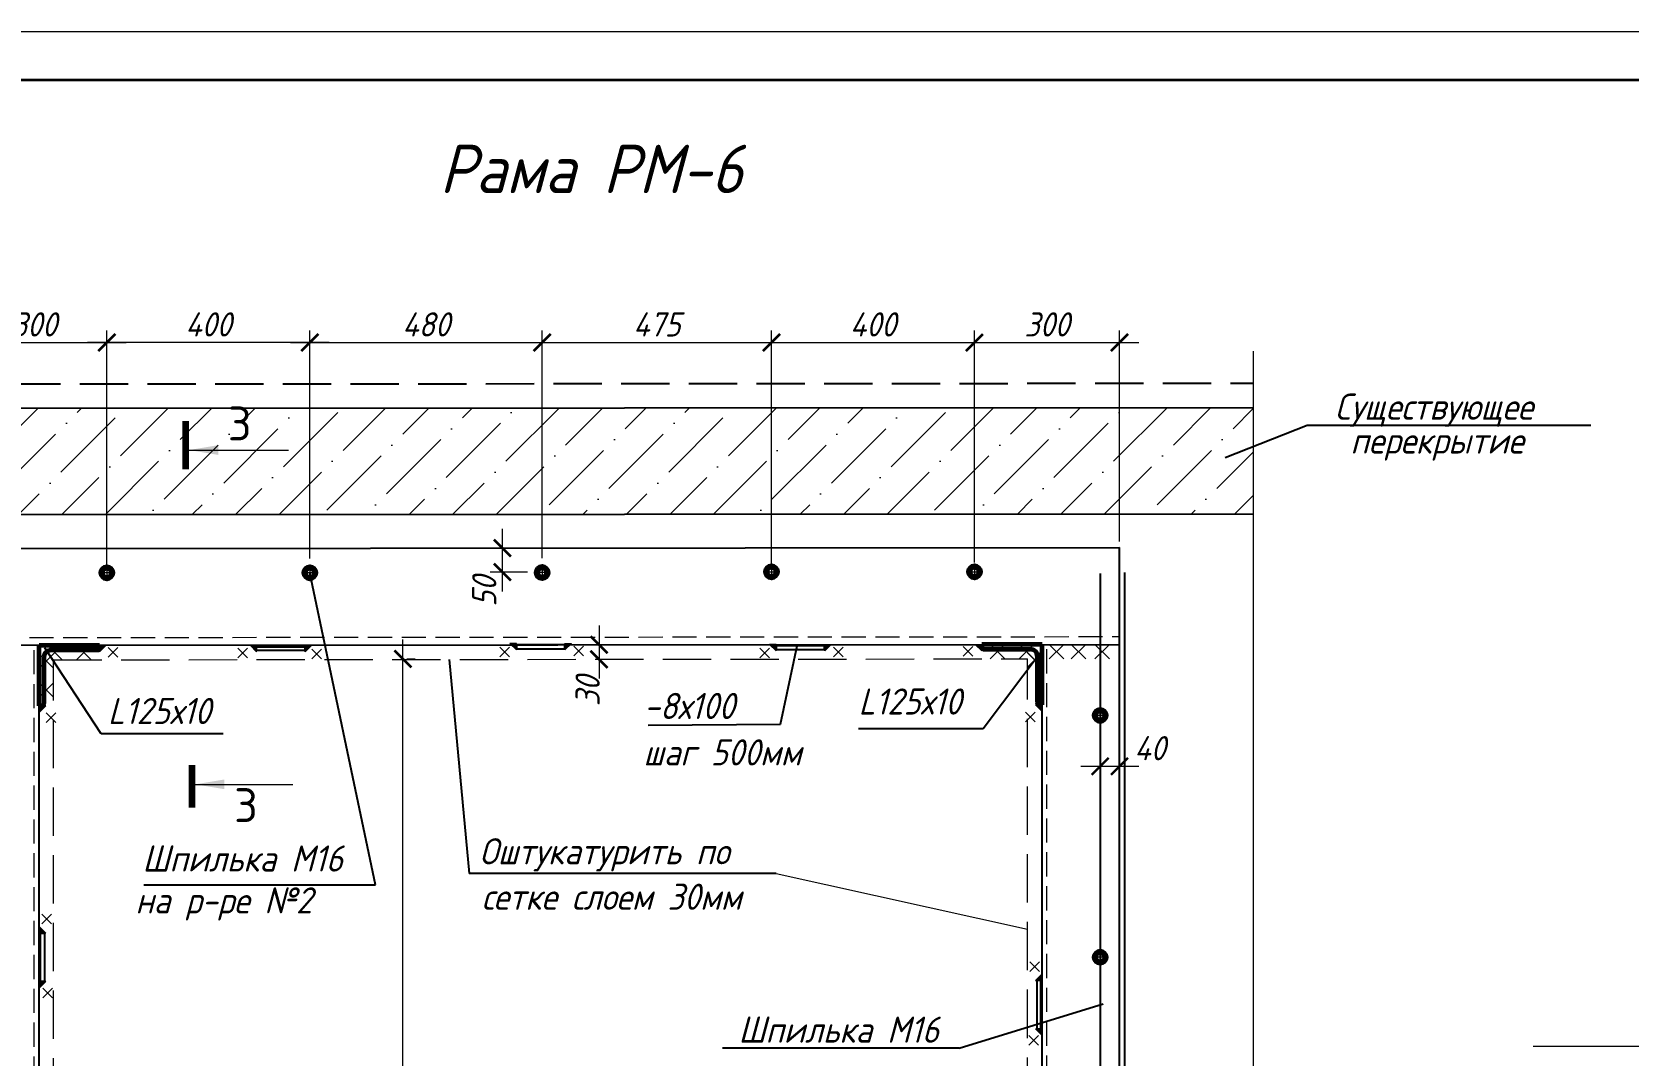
# Model space of a CAD drawing. Header units: millimetres. Extents: x 2058191 to 2089933, y 116142 to 208453.
# Drawn here: x 2070228 to 2073530, y 136935 to 139051 of the extents above; entities that cross this region are included whole.
import ezdxf

# ---------------------------------------------------------------- set-up
doc = ezdxf.new("R2010")
doc.units = ezdxf.units.MM
for name, pattern in [('GOST2.303 4', [7, 5, -2, 0]), ('ГОСТ 2.303 4', [7, 5, -2, 0]), ('осеваяX2', [4, 2.5, -0.5, 0.5, -0.5])]:
    doc.linetypes.add(name, pattern=pattern)
doc.layers.get('Defpoints').update_dxf_attribs({"color": 255})
for name, color, linetype, lineweight in [('1Стены', 252, 'Continuous', 25), ('монолит', 176, 'Continuous', 50), ('Оси', 165, 'осеваяX2', 13), ('Размер', 7, 'Continuous', 13), ('сварка', 156, 'Continuous', 9), ('штрих', 8, 'Continuous', 5), ('штриховка кирпич', 42, 'Continuous', 5)]:
    doc.layers.add(name, color=color, linetype=linetype, lineweight=lineweight)
doc.layers.add('CS_UNPLOTTED', color=254, linetype='Continuous', plot=False)
doc.layers.add('металл', color=124, linetype='Continuous')
doc.layers.add('Текст', color=7, linetype='Continuous')
doc.styles.add('GOST', font='', dxfattribs={"width": 0.8, "oblique": 10})
doc.styles.add('GOST 2.304_new', font='isocpeur.ttf', dxfattribs={"width": 0.9, "oblique": 15})
doc.styles.get('GOST').set_extended_font_data('GOST type A')
doc.dimstyles.new('SPDS', dxfattribs={"dimscale": 25, "dimtxt": 2.5, "dimasz": 1.77, "dimexe": 1.25, "dimexo": 0.625, "dimtad": 1, "dimdec": 0, "dimrnd": 0.001, "dimtxsty": 'GOST 2.304_new', "dimblk": 'ARCHTICK', "dimcen": 2.5, "dimdle": 2, "dimclrt": 256, "dimazin": 2, "dimtfac": 0.75, "dimtdec": 0, "dimtmove": 1, "dimatfit": 3, "dimfxl": 0, "dimtolj": 1, "dimlwd": 9, "dimlwe": 9, "dimarcsym": 0})
doc.dimstyles.new('SPDS 1_20', dxfattribs={"dimscale": 20, "dimtxt": 2.5, "dimasz": 1.77, "dimexe": 1.25, "dimexo": 0.625, "dimtad": 1, "dimdec": 0, "dimrnd": 0.001, "dimtxsty": 'GOST 2.304_new', "dimblk": 'ARCHTICK', "dimcen": 2.5, "dimdle": 2, "dimclrt": 256, "dimadec": 0, "dimazin": 2, "dimtfac": 0.75, "dimtdec": 0, "dimtmove": 1, "dimatfit": 3, "dimfxl": 0, "dimtolj": 1, "dimlwd": 9, "dimlwe": 9, "dimarcsym": 0})

# ---------------------------------------------------------------- blocks, each defined once
blk = doc.blocks.new('свар')
at = {"layer": 'сварка', "color": 0, "linetype": 'Continuous', "ltscale": 10}
for p, q in [((10, 10), (-10, -10)), ((-10, 10), (10, -10))]:
    blk.add_line(p, q, dxfattribs=at)
blk = doc.blocks.new('м16')
at = {"layer": 'металл', "lineweight": 30, "ltscale": 20}
for p, q in [((-11, 6.4), (0, 12.7)), ((-11, -6.4), (-11, 6.4)), ((0, 12.7), (11, 6.4)), ((11, 6.4), (11, -6.4)), ((0, -12.7), (-11, -6.4)), ((11, -6.4), (0, -12.7))]:
    blk.add_line(p, q, dxfattribs=at)
blk.add_circle((0, 0), 15, dxfattribs=at)
for radius, start, end in [(10.4, 0, 180), (10.4, 180, 0), (6.92, 0, 180), (6.92, 180, 0)]:
    blk.add_arc((0, 0), radius, start, end, dxfattribs=at)
at = {"layer": 'металл', "linetype": 'Continuous', "lineweight": 25, "ltscale": 20}
blk.add_arc((0, 0), 8, 255, 165, dxfattribs=at)
at = {"layer": 'Оси', "ltscale": 20}
for p, q in [((17, 0), (-17.3, 0)), ((0, 17.3), (0, -17.3))]:
    blk.add_line(p, q, dxfattribs=at)
blk = doc.blocks.new('_ArchTick')
at = {"color": 0, "linetype": 'ByBlock', "const_width": 0.15}
blk.add_lwpolyline([(-0.5, -0.5), (0.5, 0.5)], dxfattribs=at)
blk = doc.blocks.new('*D139')
at = {"color": 0, "lineweight": 9, "ltscale": 20, "transparency": 16777216}
for p, q in [((2070082.8, 137995.1), (2070082.8, 138433.6)), ((2070382.8, 137945.1), (2070382.8, 138433.6)), ((2070042.8, 138408.6), (2070422.8, 138408.6))]:
    blk.add_line(p, q, dxfattribs=at)
at = {"layer": 'Defpoints', "color": 0, "lineweight": 20, "ltscale": 20, "transparency": 16777216}
for p in [(2070382.8, 138408.6), (2070082.8, 137982.6), (2070382.8, 137932.6)]:
    blk.add_point(p, dxfattribs=at)
at = {"color": 0, "lineweight": 9, "ltscale": 20, "transparency": 16777216, "xscale": 35.4, "yscale": 35.4, "zscale": 35.4, "rotation": 180}
blk.add_blockref('_ArchTick', (2070082.8, 138408.6), dxfattribs=at)
at = {"color": 0, "lineweight": 9, "ltscale": 20, "transparency": 16777216, "xscale": 35.4, "yscale": 35.4, "zscale": 35.4}
blk.add_blockref('_ArchTick', (2070382.8, 138408.6), dxfattribs=at)
at = {"ltscale": 20, "transparency": 16777216, "insert": (2070232.8, 138446.1), "char_height": 50, "attachment_point": 5, "style": 'GOST 2.304_new'}
blk.add_mtext('\\A1;300', dxfattribs=at)
blk = doc.blocks.new('*D140')
at = {"color": 0, "lineweight": 9, "ltscale": 20, "transparency": 16777216}
for p, q in [((2070382.8, 137973.1), (2070382.8, 138433.6)), ((2070802.8, 137962.4), (2070802.8, 138433.6)), ((2070842.8, 138408.6), (2070342.8, 138408.6))]:
    blk.add_line(p, q, dxfattribs=at)
at = {"layer": 'Defpoints', "color": 0, "lineweight": 20, "ltscale": 20, "transparency": 16777216}
for p in [(2070382.8, 138408.6), (2070382.8, 137960.6), (2070802.8, 137949.9)]:
    blk.add_point(p, dxfattribs=at)
at = {"color": 0, "lineweight": 9, "ltscale": 20, "transparency": 16777216, "xscale": 35.4, "yscale": 35.4, "zscale": 35.4, "rotation": 180}
blk.add_blockref('_ArchTick', (2070382.8, 138408.6), dxfattribs=at)
at = {"color": 0, "lineweight": 9, "ltscale": 20, "transparency": 16777216, "xscale": 35.4, "yscale": 35.4, "zscale": 35.4}
blk.add_blockref('_ArchTick', (2070802.8, 138408.6), dxfattribs=at)
at = {"ltscale": 20, "transparency": 16777216, "insert": (2070592.8, 138446.1), "char_height": 50, "attachment_point": 5, "style": 'GOST 2.304_new'}
blk.add_mtext('\\A1;400', dxfattribs=at)
blk = doc.blocks.new('*D142')
at = {"color": 0, "lineweight": 9, "ltscale": 20, "transparency": 16777216}
for p, q in [((2071757.7, 137947.1), (2071757.7, 138433.6)), ((2072177.6, 137954.1), (2072177.6, 138433.6)), ((2071717.7, 138408.6), (2072217.6, 138408.6))]:
    blk.add_line(p, q, dxfattribs=at)
at = {"layer": 'Defpoints', "color": 0, "lineweight": 20, "ltscale": 20, "transparency": 16777216}
for p in [(2072177.6, 138408.6), (2071757.7, 137934.6), (2072177.6, 137941.6)]:
    blk.add_point(p, dxfattribs=at)
at = {"color": 0, "lineweight": 9, "ltscale": 20, "transparency": 16777216, "xscale": 35.4, "yscale": 35.4, "zscale": 35.4, "rotation": 180}
blk.add_blockref('_ArchTick', (2071757.7, 138408.6), dxfattribs=at)
at = {"color": 0, "lineweight": 9, "ltscale": 20, "transparency": 16777216, "xscale": 35.4, "yscale": 35.4, "zscale": 35.4}
blk.add_blockref('_ArchTick', (2072177.6, 138408.6), dxfattribs=at)
at = {"ltscale": 20, "transparency": 16777216, "insert": (2071967.6, 138446.1), "char_height": 50, "attachment_point": 5, "style": 'GOST 2.304_new'}
blk.add_mtext('\\A1;400', dxfattribs=at)
blk = doc.blocks.new('*D143')
at = {"color": 0, "lineweight": 9, "ltscale": 20, "transparency": 16777216}
for p, q in [((2072177.6, 137954.1), (2072177.6, 138433.6)), ((2072477.7, 137997.1), (2072477.7, 138433.6)), ((2072137.6, 138408.6), (2072517.7, 138408.6))]:
    blk.add_line(p, q, dxfattribs=at)
at = {"layer": 'Defpoints', "color": 0, "lineweight": 20, "ltscale": 20, "transparency": 16777216}
for p in [(2072477.7, 138408.6), (2072477.7, 137984.6), (2072177.6, 137941.6)]:
    blk.add_point(p, dxfattribs=at)
at = {"color": 0, "lineweight": 9, "ltscale": 20, "transparency": 16777216, "xscale": 35.4, "yscale": 35.4, "zscale": 35.4, "rotation": 180}
blk.add_blockref('_ArchTick', (2072177.6, 138408.6), dxfattribs=at)
at = {"color": 0, "lineweight": 9, "ltscale": 20, "transparency": 16777216, "xscale": 35.4, "yscale": 35.4, "zscale": 35.4}
blk.add_blockref('_ArchTick', (2072477.7, 138408.6), dxfattribs=at)
at = {"ltscale": 20, "transparency": 16777216, "insert": (2072327.6, 138446.1), "char_height": 50, "attachment_point": 5, "style": 'GOST 2.304_new'}
blk.add_mtext('\\A1;300', dxfattribs=at)
blk = doc.blocks.new('*D129')
at = {"layer": 'Defpoints', "color": 0, "lineweight": 20, "ltscale": 20, "transparency": 16777216}
for p in [(2070991.3, 137754.6), (2070995.5, 137754.6), (2070991.3, 135054.6)]:
    blk.add_point(p, dxfattribs=at)
at = {"layer": 'Размер', "color": 0, "lineweight": 9, "ltscale": 20, "transparency": 16777216}
for p, q in [((2070995.5, 135014.6), (2070995.5, 137794.6)), ((2071003.8, 137754.6), (2071020.5, 137754.6)), ((2071003.8, 135054.6), (2071020.5, 135054.6))]:
    blk.add_line(p, q, dxfattribs=at)
at = {"layer": 'Размер', "color": 0, "lineweight": 9, "ltscale": 20, "transparency": 16777216, "xscale": 35.4, "yscale": 35.4, "zscale": 35.4}
for p, rotation in [((2070995.5, 137754.6), 90), ((2070995.5, 135054.6), 270)]:
    blk.add_blockref('_ArchTick', p, dxfattribs=dict(at, rotation=rotation))
at = {"layer": 'Размер', "ltscale": 20, "transparency": 16777216, "insert": (2071001.3, 136511.8), "char_height": 50, "width": 670.583, "attachment_point": 5, "rotation": 90, "style": 'GOST 2.304_new'}
blk.add_mtext('\\A1;2700  \\P(уточнять по АР)', dxfattribs=at)
blk = doc.blocks.new('*D130')
at = {"layer": 'Defpoints', "color": 0, "lineweight": 20, "ltscale": 100, "transparency": 16777216}
for p in [(2071283.3, 138408.6), (2070802.8, 138033.1), (2071283.3, 137950.3)]:
    blk.add_point(p, dxfattribs=at)
at = {"layer": 'Размер', "color": 0, "lineweight": 9, "ltscale": 100, "transparency": 16777216}
for p, q in [((2070802.8, 138045.6), (2070802.8, 138433.6)), ((2071283.3, 137962.8), (2071283.3, 138433.6)), ((2070762.8, 138408.6), (2071323.3, 138408.6))]:
    blk.add_line(p, q, dxfattribs=at)
at = {"layer": 'Размер', "color": 0, "lineweight": 9, "ltscale": 100, "transparency": 16777216, "xscale": 35.4, "yscale": 35.4, "zscale": 35.4, "rotation": 180}
blk.add_blockref('_ArchTick', (2070802.8, 138408.6), dxfattribs=at)
at = {"layer": 'Размер', "color": 0, "lineweight": 9, "ltscale": 100, "transparency": 16777216, "xscale": 35.4, "yscale": 35.4, "zscale": 35.4}
blk.add_blockref('_ArchTick', (2071283.3, 138408.6), dxfattribs=at)
at = {"layer": 'Размер', "ltscale": 100, "transparency": 16777216, "insert": (2071043.1, 138446.1), "char_height": 50, "attachment_point": 5, "style": 'GOST 2.304_new'}
blk.add_mtext('\\A1;480', dxfattribs=at)
blk = doc.blocks.new('*D131')
at = {"layer": 'Defpoints', "color": 0, "lineweight": 20, "ltscale": 100, "transparency": 16777216}
for p in [(2071757.7, 138408.6), (2071283.3, 138033.3), (2071757.7, 138025.4)]:
    blk.add_point(p, dxfattribs=at)
at = {"layer": 'Размер', "color": 0, "lineweight": 9, "ltscale": 100, "transparency": 16777216}
for p, q in [((2071283.3, 138045.8), (2071283.3, 138433.6)), ((2071757.7, 138037.9), (2071757.7, 138433.6)), ((2071243.3, 138408.6), (2071797.7, 138408.6))]:
    blk.add_line(p, q, dxfattribs=at)
at = {"layer": 'Размер', "color": 0, "lineweight": 9, "ltscale": 100, "transparency": 16777216, "xscale": 35.4, "yscale": 35.4, "zscale": 35.4, "rotation": 180}
blk.add_blockref('_ArchTick', (2071283.3, 138408.6), dxfattribs=at)
at = {"layer": 'Размер', "color": 0, "lineweight": 9, "ltscale": 100, "transparency": 16777216, "xscale": 35.4, "yscale": 35.4, "zscale": 35.4}
blk.add_blockref('_ArchTick', (2071757.7, 138408.6), dxfattribs=at)
at = {"layer": 'Размер', "ltscale": 100, "transparency": 16777216, "insert": (2071520.5, 138446.1), "char_height": 50, "attachment_point": 5, "style": 'GOST 2.304_new'}
blk.add_mtext('\\A1;475', dxfattribs=at)
blk = doc.blocks.new('*D132')
at = {"layer": 'Defpoints', "color": 0, "lineweight": 20, "ltscale": 100, "transparency": 16777216}
for p in [(2071401, 137783.7), (2071401, 137753.7), (2071401, 137753.7)]:
    blk.add_point(p, dxfattribs=at)
at = {"layer": 'Размер', "color": 0, "lineweight": 9, "ltscale": 100, "transparency": 16777216}
for p, q in [((2071401, 137823.7), (2071401, 137713.7)), ((2071413.5, 137783.7), (2071426, 137783.7)), ((2071413.5, 137753.7), (2071426, 137753.7))]:
    blk.add_line(p, q, dxfattribs=at)
at = {"layer": 'Размер', "color": 0, "lineweight": 9, "ltscale": 100, "transparency": 16777216, "xscale": 35.4, "yscale": 35.4, "zscale": 35.4}
for p, rotation in [((2071401, 137783.7), 90), ((2071401, 137753.7), 270)]:
    blk.add_blockref('_ArchTick', p, dxfattribs=dict(at, rotation=rotation))
at = {"layer": 'Размер', "ltscale": 100, "transparency": 16777216, "insert": (2071377.4, 137687.9), "char_height": 50, "attachment_point": 5, "rotation": 90, "style": 'GOST 2.304_new'}
blk.add_mtext('\\A1;30', dxfattribs=at)
blk = doc.blocks.new('*U8')
at = {"color": 44, "lineweight": 20, "ltscale": 10}
blk.add_line((594, 420), (0, 420), dxfattribs=at)
at = {"color": 137, "lineweight": 35, "ltscale": 10}
blk.add_line((589, 415), (20, 415), dxfattribs=at)
at = {"color": 44, "lineweight": 13, "style": 'GOST', "oblique": 10, "width": 0.8}
for tag in ['ФОРМАТВЕРТ', 'ФОРМАТГОРИЗ']:
    blk.add_attdef(tag, (542.98, 1.6), '', height=2, dxfattribs=at)
blk = doc.blocks.new('A$C94fb8383')
at = {"layer": 'Размер', "linetype": 'Continuous', "ltscale": 10}
blk.add_line((218.2, 1180.9), (11.8, 1180.9), dxfattribs=at)
blk = doc.blocks.new('*D171')
at = {"layer": 'Defpoints', "color": 0, "lineweight": 20, "ltscale": 20, "transparency": 16777216}
for p in [(2072437.7, 137620.6), (2072477.7, 137622.8), (2072477.7, 137532.4)]:
    blk.add_point(p, dxfattribs=at)
at = {"layer": 'Размер', "color": 0, "lineweight": 9, "ltscale": 20, "transparency": 16777216}
for p, q in [((2072437.7, 137608.1), (2072437.7, 137507.4)), ((2072477.7, 137610.3), (2072477.7, 137507.4)), ((2072397.7, 137532.4), (2072517.7, 137532.4))]:
    blk.add_line(p, q, dxfattribs=at)
at = {"layer": 'Размер', "color": 0, "lineweight": 9, "ltscale": 20, "transparency": 16777216, "xscale": 35.4, "yscale": 35.4, "zscale": 35.4, "rotation": 180}
blk.add_blockref('_ArchTick', (2072437.7, 137532.4), dxfattribs=at)
at = {"layer": 'Размер', "color": 0, "lineweight": 9, "ltscale": 20, "transparency": 16777216, "xscale": 35.4, "yscale": 35.4, "zscale": 35.4}
blk.add_blockref('_ArchTick', (2072477.7, 137532.4), dxfattribs=at)
at = {"layer": 'Размер', "ltscale": 20, "transparency": 16777216, "insert": (2072540.6, 137569.9), "char_height": 50, "attachment_point": 5, "style": 'GOST 2.304_new'}
blk.add_mtext('\\A1;40', dxfattribs=at)
blk = doc.blocks.new('*D167')
at = {"layer": 'Defpoints', "color": 0, "lineweight": 20, "ltscale": 100, "transparency": 16777216}
for p in [(2071201.1, 137983.6), (2071258.1, 137983.6), (2071265.9, 137934)]:
    blk.add_point(p, dxfattribs=at)
at = {"layer": 'Размер', "color": 0, "lineweight": 9, "ltscale": 100, "transparency": 16777216}
for p, q in [((2071201.1, 137894), (2071201.1, 138023.6)), ((2071245.6, 137983.6), (2071176.1, 137983.6)), ((2071253.4, 137934), (2071176.1, 137934))]:
    blk.add_line(p, q, dxfattribs=at)
at = {"layer": 'Размер', "color": 0, "lineweight": 9, "ltscale": 100, "transparency": 16777216, "xscale": 35.4, "yscale": 35.4, "zscale": 35.4}
for p, rotation in [((2071201.1, 137983.6), 90), ((2071201.1, 137934), 270)]:
    blk.add_blockref('_ArchTick', p, dxfattribs=dict(at, rotation=rotation))
at = {"layer": 'Размер', "ltscale": 100, "transparency": 16777216, "insert": (2071163.6, 137894), "char_height": 50, "attachment_point": 5, "rotation": 90, "style": 'GOST 2.304_new'}
blk.add_mtext('\\A1;50', dxfattribs=at)

msp = doc.modelspace()

# ---------------------------------------------------------------- hatches: boundary and pattern name
at = {"layer": 'сварка', "linetype": 'Continuous', "ltscale": 5}
for points in [[(2071230.2, 137786.6), (2071216.5, 137786.6), (2071230.2, 137773)], [(2071330.4, 137786.6), (2071344, 137786.6), (2071330.4, 137773)], [(2071767.6, 137784.6), (2071753.9, 137784.6), (2071767.6, 137771)], [(2071867.8, 137784.6), (2071881.4, 137784.6), (2071867.8, 137771)], [(2072192.7, 137784.6), (2072192.7, 137771), (2072179, 137784.6)], [(2070367.8, 137782.6), (2070367.8, 137769), (2070381.5, 137782.6)], [(2070692.7, 137782.6), (2070679.1, 137782.6), (2070692.7, 137769)], [(2070792.9, 137782.6), (2070806.6, 137782.6), (2070792.9, 137769)], [(2070242.8, 137657.6), (2070256.5, 137657.6), (2070242.8, 137644)], [(2072317.7, 137659.6), (2072304, 137659.6), (2072317.7, 137646)], [(2070242.8, 137187.7), (2070242.8, 137201.4), (2070256.5, 137187.7)], [(2072317.7, 137089.7), (2072317.7, 137103.4), (2072304, 137089.7)], [(2070242.8, 137087.5), (2070242.8, 137073.9), (2070256.5, 137087.5)], [(2072317.7, 136989.5), (2072317.7, 136975.9), (2072304, 136989.5)]]:
    msp.add_hatch(color=0, dxfattribs=at).paths.add_polyline_path(points, flags=0)
at = {"layer": 'штрих', "ltscale": 15}
h = msp.add_hatch(dxfattribs=at)
h.set_pattern_fill('ANSI36', color=256, scale=20)
h.set_pattern_definition([(45, (-39789323.92, -1436132.09), (33.67596045, 123.47852166), [158.75, -31.75, 0, -31.75])])
h.paths.add_polyline_path([(2069622.7, 138273.6), (2069623, 138053.6), (2072754, 138053.6), (2072753.8, 138273.6)])

# ---------------------------------------------------------------- linework, layer by layer
at = {"ltscale": 100}
for p, q in [((2072696.6, 138170.8), (2072865.7, 138238.1)), ((2072865.7, 138238.1), (2073452.6, 138238.1)), ((2070938.9, 137287.2), (2070802.8, 137932.6)), ((2070371, 137599.7), (2070254.7, 137777.6)), ((2071091.3, 137753.4), (2071132.3, 137311)), ((2071776.7, 137619.8), (2071810.9, 137781.6)), ((2072195.8, 137610.7), (2072317.7, 137772.7)), ((2071502.8, 137617.8), (2071776.7, 137619.8)), ((2070623.2, 137599.7), (2070371, 137599.7)), ((2071937.6, 137610.7), (2072195.8, 137610.7)), ((2071767.7, 137311), (2071132.3, 137311)), ((2070459.4, 137287.2), (2070938.9, 137287.2)), ((2072146.1, 136949.6), (2072444.1, 137041.6)), ((2072146.1, 136949.6), (2071656.4, 136949.6))]:
    msp.add_line(p, q, dxfattribs=at)
at = {"layer": '1Стены', "color": 0, "linetype": 'GOST2.303 4', "ltscale": 20}
msp.add_line((2069627, 138322.6), (2072753.8, 138324.6), dxfattribs=at)
at = {"layer": '1Стены', "color": 0, "linetype": 'ГОСТ 2.303 4', "lineweight": 13, "ltscale": 10}
for p, q in [((2070082.8, 137798.6), (2072477.7, 137800.6)), ((2072327.7, 134994.6), (2072327.7, 137784.6)), ((2070232.8, 134992.6), (2070232.8, 137782.6))]:
    msp.add_line(p, q, dxfattribs=at)
at = {"layer": '1Стены', "color": 0, "linetype": 'ГОСТ 2.303 4', "lineweight": 13, "ltscale": 20}
for p, q in [((2070272.8, 137752.6), (2072287.7, 137754.6)), ((2070272.8, 135008.6), (2070272.8, 137752.6)), ((2072287.7, 135010.6), (2072287.7, 137754.6))]:
    msp.add_line(p, q, dxfattribs=at)
at = {"layer": 'CS_UNPLOTTED', "ltscale": 20}
for p, q in [((2072437.4, 137930.9), (2072437.7, 135075.9)), ((2072488, 137932.9), (2072487.7, 136234.6))]:
    msp.add_line(p, q, dxfattribs=at)
at = {"layer": 'металл', "color": 0, "ltscale": 20}
for p, q in [((2070082.8, 137982.6), (2072477.7, 137984.6)), ((2072477.7, 134994.6), (2072477.7, 137984.6)), ((2070082.8, 137782.6), (2072477.7, 137784.6)), ((2072317.7, 134994.6), (2072317.7, 137784.6)), ((2070242.8, 134992.6), (2070242.8, 137782.6))]:
    msp.add_line(p, q, dxfattribs=at)
at = {"layer": 'металл', "color": 0, "linetype": 'Continuous', "lineweight": 60, "ltscale": 20}
for p, q in [((2072192.7, 137784.6), (2072192.7, 137779.2)), ((2072317.7, 137784.6), (2072192.7, 137784.6)), ((2072317.7, 137659.6), (2072317.7, 137784.6)), ((2070242.8, 137657.6), (2070242.8, 137782.6)), ((2070242.8, 137782.6), (2070367.8, 137782.6)), ((2070252.8, 137758.6), (2070252.8, 137662.2)), ((2070363.2, 137772.6), (2070266.8, 137772.6)), ((2070367.8, 137782.6), (2070367.8, 137777.2)), ((2072197.3, 137774.6), (2072293.7, 137774.6)), ((2072307.7, 137760.6), (2072307.7, 137664.2)), ((2070248.2, 137657.6), (2070242.8, 137657.6)), ((2072312.3, 137659.6), (2072317.7, 137659.6))]:
    msp.add_line(p, q, dxfattribs=at)
at = {"layer": 'металл', "color": 0, "ltscale": 20}
for points in [[(2070792.8, 137779.6), (2070792.8, 137771.6), (2070692.8, 137771.6), (2070692.8, 137779.6)], [(2071230.3, 137783.6), (2071230.3, 137775.6), (2071330.3, 137775.6), (2071330.3, 137783.6)], [(2071767.7, 137781.6), (2071767.7, 137773.6), (2071867.7, 137773.6), (2071867.7, 137781.6)], [(2070245.9, 137187.6), (2070253.9, 137187.6), (2070253.9, 137087.6), (2070245.9, 137087.6)], [(2072314.7, 137089.6), (2072306.7, 137089.6), (2072306.7, 136989.6), (2072314.7, 136989.6)]]:
    msp.add_lwpolyline(points, close=True, dxfattribs=at)
at = {"layer": 'металл', "color": 0, "linetype": 'Continuous', "lineweight": 60, "ltscale": 20}
for centre, radius, start, end in [((2070266.8, 137758.6), 14, 90, 180), ((2070363.2, 137777.2), 4.6, 270, 0), ((2072197.3, 137779.2), 4.6, 180, 270), ((2072293.7, 137760.6), 14, 0, 90), ((2070248.2, 137662.2), 4.6, 270, 0), ((2072312.3, 137664.2), 4.6, 180, 270)]:
    msp.add_arc(centre, radius, start, end, dxfattribs=at)
at = {"layer": 'монолит', "color": 0, "lineweight": 25, "ltscale": 100}
for p, q in [((2069622.7, 138272.6), (2072753.8, 138274.6)), ((2069622.7, 138052.6), (2072753.8, 138054.6))]:
    msp.add_line(p, q, dxfattribs=at)
at = {"layer": 'Размер', "linetype": 'Continuous', "ltscale": 20}
for p, q in [((2070553.1, 138186.3), (2070758.8, 138186.3)), ((2070566, 137495.1), (2070767.3, 137495.1))]:
    msp.add_line(p, q, dxfattribs=at)
at = {"layer": 'Размер', "ltscale": 100}
msp.add_line((2071767.7, 137311), (2072287.7, 137196), dxfattribs=at)
at = {"layer": 'Размер', "color": 0, "linetype": 'Continuous', "ltscale": 20, "const_width": 14}
for points in [[(2070546.1, 138246.3), (2070546.1, 138146.3)], [(2070559, 137447.1), (2070559, 137535.1)]]:
    msp.add_lwpolyline(points, dxfattribs=at)
at = {"layer": 'Размер', "linetype": 'Continuous', "ltscale": 20}
for points in [[(2070553.1, 138186.3), (2070613.2, 138196.4), (2070613.2, 138176.3)], [(2070566, 137495.1), (2070626.1, 137505.2), (2070626.1, 137485.1)]]:
    msp.add_solid(points, dxfattribs=at)
at = {"layer": 'сварка', "color": 0, "linetype": 'Continuous', "ltscale": 5}
for p, q in [((2071230.2, 137786.6), (2071216.5, 137786.6)), ((2071216.5, 137786.6), (2071230.2, 137773)), ((2071230.2, 137773), (2071230.2, 137786.6)), ((2071330.4, 137786.6), (2071344, 137786.6)), ((2071344, 137786.6), (2071330.4, 137773)), ((2071330.4, 137773), (2071330.4, 137786.6)), ((2071767.6, 137784.6), (2071753.9, 137784.6)), ((2071753.9, 137784.6), (2071767.6, 137771)), ((2071767.6, 137771), (2071767.6, 137784.6)), ((2071867.8, 137784.6), (2071881.4, 137784.6)), ((2071881.4, 137784.6), (2071867.8, 137771)), ((2071867.8, 137771), (2071867.8, 137784.6)), ((2072192.7, 137771), (2072179, 137784.6)), ((2072179, 137784.6), (2072192.7, 137784.6)), ((2072192.7, 137784.6), (2072192.7, 137771)), ((2070367.8, 137782.6), (2070367.8, 137769)), ((2070367.8, 137769), (2070381.5, 137782.6)), ((2070381.5, 137782.6), (2070367.8, 137782.6)), ((2070692.7, 137782.6), (2070679.1, 137782.6)), ((2070679.1, 137782.6), (2070692.7, 137769)), ((2070692.7, 137769), (2070692.7, 137782.6)), ((2070792.9, 137782.6), (2070806.6, 137782.6)), ((2070806.6, 137782.6), (2070792.9, 137769)), ((2070792.9, 137769), (2070792.9, 137782.6)), ((2070242.8, 137657.6), (2070256.5, 137657.6)), ((2070256.5, 137657.6), (2070242.8, 137644)), ((2070242.8, 137644), (2070242.8, 137657.6)), ((2072317.7, 137659.6), (2072304, 137659.6)), ((2072304, 137659.6), (2072317.7, 137646)), ((2072317.7, 137646), (2072317.7, 137659.6)), ((2070242.8, 137187.7), (2070242.8, 137201.4)), ((2070242.8, 137201.4), (2070256.5, 137187.7)), ((2070256.5, 137187.7), (2070242.8, 137187.7)), ((2072317.7, 137103.4), (2072304, 137089.7)), ((2072317.7, 137089.7), (2072317.7, 137103.4)), ((2070242.8, 137087.5), (2070242.8, 137073.9)), ((2070242.8, 137073.9), (2070256.5, 137087.5)), ((2070256.5, 137087.5), (2070242.8, 137087.5)), ((2072304, 137089.7), (2072317.7, 137089.7)), ((2072317.7, 136975.9), (2072304, 136989.5)), ((2072304, 136989.5), (2072317.7, 136989.5)), ((2072317.7, 136989.5), (2072317.7, 136975.9))]:
    msp.add_line(p, q, dxfattribs=at)
at = {"layer": 'сварка', "color": 0, "linetype": 'Continuous', "ltscale": 15}
for p, q in [((2072192.7, 137784.6), (2072317.7, 137784.6)), ((2072210.2, 137784.6), (2072240.2, 137754.6)), ((2072240.2, 137784.6), (2072210.2, 137754.6)), ((2072270.2, 137784.6), (2072300.2, 137754.6)), ((2072300.2, 137784.6), (2072270.2, 137754.6)), ((2072317.7, 137659.6), (2072317.7, 137784.6)), ((2072362.4, 137784.6), (2072332.4, 137754.6)), ((2072332.4, 137784.6), (2072362.4, 137754.6)), ((2072407.9, 137784.6), (2072377.9, 137754.6)), ((2072377.9, 137784.6), (2072407.9, 137754.6)), ((2072456.7, 137784.6), (2072426.7, 137754.6)), ((2072426.7, 137784.6), (2072456.7, 137754.6)), ((2070367.8, 137782.6), (2070242.8, 137782.6)), ((2070242.8, 137657.6), (2070242.8, 137782.6)), ((2070242.8, 137735.1), (2070272.8, 137765.1)), ((2070242.8, 137765.1), (2070272.8, 137735.1)), ((2070290.3, 137782.6), (2070260.3, 137752.6)), ((2070260.3, 137782.6), (2070290.3, 137752.6)), ((2070350.3, 137782.6), (2070320.3, 137752.6)), ((2070320.3, 137782.6), (2070350.3, 137752.6)), ((2072317.7, 137737.1), (2072287.7, 137767.1)), ((2072317.7, 137767.1), (2072287.7, 137737.1)), ((2070242.8, 137675.1), (2070272.8, 137705.1)), ((2070242.8, 137705.1), (2070272.8, 137675.1))]:
    msp.add_line(p, q, dxfattribs=at)
at = {"layer": 'штриховка кирпич', "color": 0, "linetype": 'Continuous', "ltscale": 15}
msp.add_lwpolyline([(2072754.2, 138390.8), (2072753.9, 136733.4), (2072810.1, 136720.3), (2072706.3, 136700.6), (2072753.9, 136680.9), (2072753.9, 134726.6)], dxfattribs=at)

# ---------------------------------------------------------------- block references
at = {"xscale": 20, "yscale": 20, "zscale": 20}
msp.add_blockref('*U8', (2068402.7, 130650.9), dxfattribs=at)
at = {"layer": 'Размер', "ltscale": 100, "xscale": 2, "yscale": 2, "zscale": 2}
msp.add_blockref('A$C94fb8383', (2073310.1, 134591.2), dxfattribs=at)
at = {"layer": 'Размер'}
for p in [(2070382.8, 137932.6), (2070802.8, 137932.6), (2071283.3, 137933)]:
    msp.add_blockref('м16', p, dxfattribs=at)
at = {"layer": 'Размер', "xscale": -1}
for p in [(2071757.7, 137934.6), (2072177.7, 137934.6)]:
    msp.add_blockref('м16', p, dxfattribs=at)
at = {"layer": 'Размер', "color": 0}
for p in [(2070395.9, 137767.9), (2070664.1, 137766.9), (2070817, 137764.9), (2070267.1, 137632.7)]:
    msp.add_blockref('свар', p, dxfattribs=at)
at = {"layer": 'Размер', "color": 0, "xscale": -1}
for p in [(2071206.1, 137768.9), (2071359, 137770.9), (2071743.5, 137766.9), (2071896.4, 137768.9), (2072164.6, 137769.9), (2072293.4, 137634.7)]:
    msp.add_blockref('свар', p, dxfattribs=at)
at = {"layer": 'Размер', "rotation": 270.0000000001111}
for p in [(2072437.7, 137637.6), (2072437.7, 137637.6), (2072437.7, 137137.6)]:
    msp.add_blockref('м16', p, dxfattribs=at)
at = {"layer": 'Размер', "color": 0, "xscale": -1, "rotation": 89.99999999762781}
for p in [(2070258.6, 137216.4), (2070260.6, 137063.5)]:
    msp.add_blockref('свар', p, dxfattribs=at)
at = {"layer": 'Размер', "color": 0, "rotation": 270.0000000023722}
for p in [(2072301.9, 137118.4), (2072299.9, 136965.5)]:
    msp.add_blockref('свар', p, dxfattribs=at)

# ---------------------------------------------------------------- texts
at = {"layer": 'Размер', "linetype": 'Continuous', "ltscale": 20, "style": 'GOST 2.304_new'}
for p in [(2070633.1, 138206.3), (2070646, 137417.1)]:
    msp.add_text('3', height=70, dxfattribs=at).set_placement(p)
at = {"layer": 'Текст', "ltscale": 20, "style": 'GOST 2.304_new', "oblique": 15, "width": 0.9}
for s, p in [('Существующее ', (2072923.2, 138249.1)), ('перекрытие', (2072955.4, 138179)), ('L125х10', (2071937.9, 137639.4)), ('L125х10', (2070385.1, 137619.8)), ('-8х100', (2071493.8, 137630.2)), ('шаг 500мм', (2071492.8, 137534.2)), ('Шпилька М16', (2070456.4, 137314.8)), ('Оштукатурить по', (2071153.6, 137329.7)), ('сетке слоем 30мм', (2071158.5, 137235.7)), ('на р-ре №2', (2070442.1, 137228.2)), ('Шпилька М16', (2071689.4, 136960.9))]:
    msp.add_text(s, height=54, dxfattribs=at).set_placement(p)
at = {"layer": 'Текст', "lineweight": 30, "ltscale": 20, "insert": (2070256.1, 138817.6), "char_height": 100, "attachment_point": 1, "style": 'GOST 2.304_new'}
msp.add_mtext_dynamic_manual_height_columns('\\pi815.04473;Рама РМ-6', width=2286.679, gutter_width=125, heights=[0], dxfattribs=at)

# ---------------------------------------------------------------- dimensions: what is measured, and where the dimension line sits
at = {"ltscale": 20}
for base, p1, p2, picture, middle in [((2070382.8, 138408.6), (2070082.8, 137982.6), (2070382.8, 137932.6), '*D139', (2070232.8, 138446.1)), ((2072477.7, 138408.6), (2072177.6, 137941.6), (2072477.7, 137984.6), '*D143', (2072327.6, 138446.1))]:
    dim = msp.add_linear_dim(base=base, p1=p1, p2=p2, dimstyle='SPDS', override={"dimscale": 20, "dimfxl": 1.25, "dimtfill": 0, "dimarcsym": 1}, dxfattribs=at)
    dim.commit()
    dim.dimension.update_dxf_attribs({"geometry": picture, "text_midpoint": middle})
for base, p1, p2, picture, middle in [((2070382.8, 138408.6), (2070802.8, 137949.9), (2070382.8, 137960.6), '*D140', (2070592.8, 138446.1)), ((2072177.6, 138408.6), (2071757.7, 137934.6), (2072177.6, 137941.6), '*D142', (2071967.6, 138446.1))]:
    dim = msp.add_linear_dim(base=base, p1=p1, p2=p2, text='400', dimstyle='SPDS', override={"dimscale": 20, "dimfxl": 1.25, "dimtfill": 0, "dimarcsym": 1}, dxfattribs=at)
    dim.commit()
    dim.dimension.update_dxf_attribs({"geometry": picture, "text_midpoint": middle})
at = {"layer": 'Размер', "ltscale": 100}
dim = msp.add_linear_dim(base=(2071283.2637, 138408.5942), p1=(2070802.8453, 138033.0833), p2=(2071283.2637, 137950.2623), dimstyle='SPDS 1_20', dxfattribs=at)
dim.commit()
dim.dimension.update_dxf_attribs({"geometry": '*D130', "text_midpoint": (2071043.0545, 138446.0942)})
dim = msp.add_linear_dim(base=(2071757.7, 138408.6), p1=(2071283.3, 138033.3), p2=(2071757.7, 138025.4), text='475', dimstyle='SPDS 1_20', dxfattribs=at)
dim.commit()
dim.dimension.update_dxf_attribs({"geometry": '*D131', "text_midpoint": (2071520.5, 138446.1)})
for base, p1, p2, picture, middle in [((2071201.1, 137983.6), (2071265.9, 137934), (2071258.1, 137983.6), '*D167', (2071201.1, 137894)), ((2071401, 137753.7), (2071401, 137783.7), (2071401, 137753.7), '*D132', (2071414.9, 137687.9))]:
    dim = msp.add_linear_dim(base=base, p1=p1, p2=p2, angle=90, dimstyle='SPDS 1_20', dxfattribs=at)
    dim.commit()
    dim.dimension.update_dxf_attribs({"geometry": picture, "text_midpoint": middle, "dimtype": 128})
at = {"layer": 'Размер', "ltscale": 20}
dim = msp.add_linear_dim(base=(2070995.5, 137754.6), p1=(2070991.3, 135054.6), p2=(2070991.3, 137754.6), angle=90, text='2700  \\P(уточнять по АР)', dimstyle='SPDS 1_20', dxfattribs=at)
dim.commit()
dim.dimension.update_dxf_attribs({"geometry": '*D129', "text_midpoint": (2071090.5, 136511.8), "dimtype": 128})
dim = msp.add_linear_dim(base=(2072477.7, 137532.4), p1=(2072437.7, 137620.6), p2=(2072477.7, 137622.8), dimstyle='SPDS', override={"dimscale": 20, "dimtxsty": 'GOST 2.304_new', "dimfxl": 1.25, "dimtfill": 0, "dimarcsym": 1}, dxfattribs=at)
dim.commit()
dim.dimension.update_dxf_attribs({"geometry": '*D171', "text_midpoint": (2072540.6, 137532.4), "dimtype": 128})

doc.saveas('drawing.dxf')
